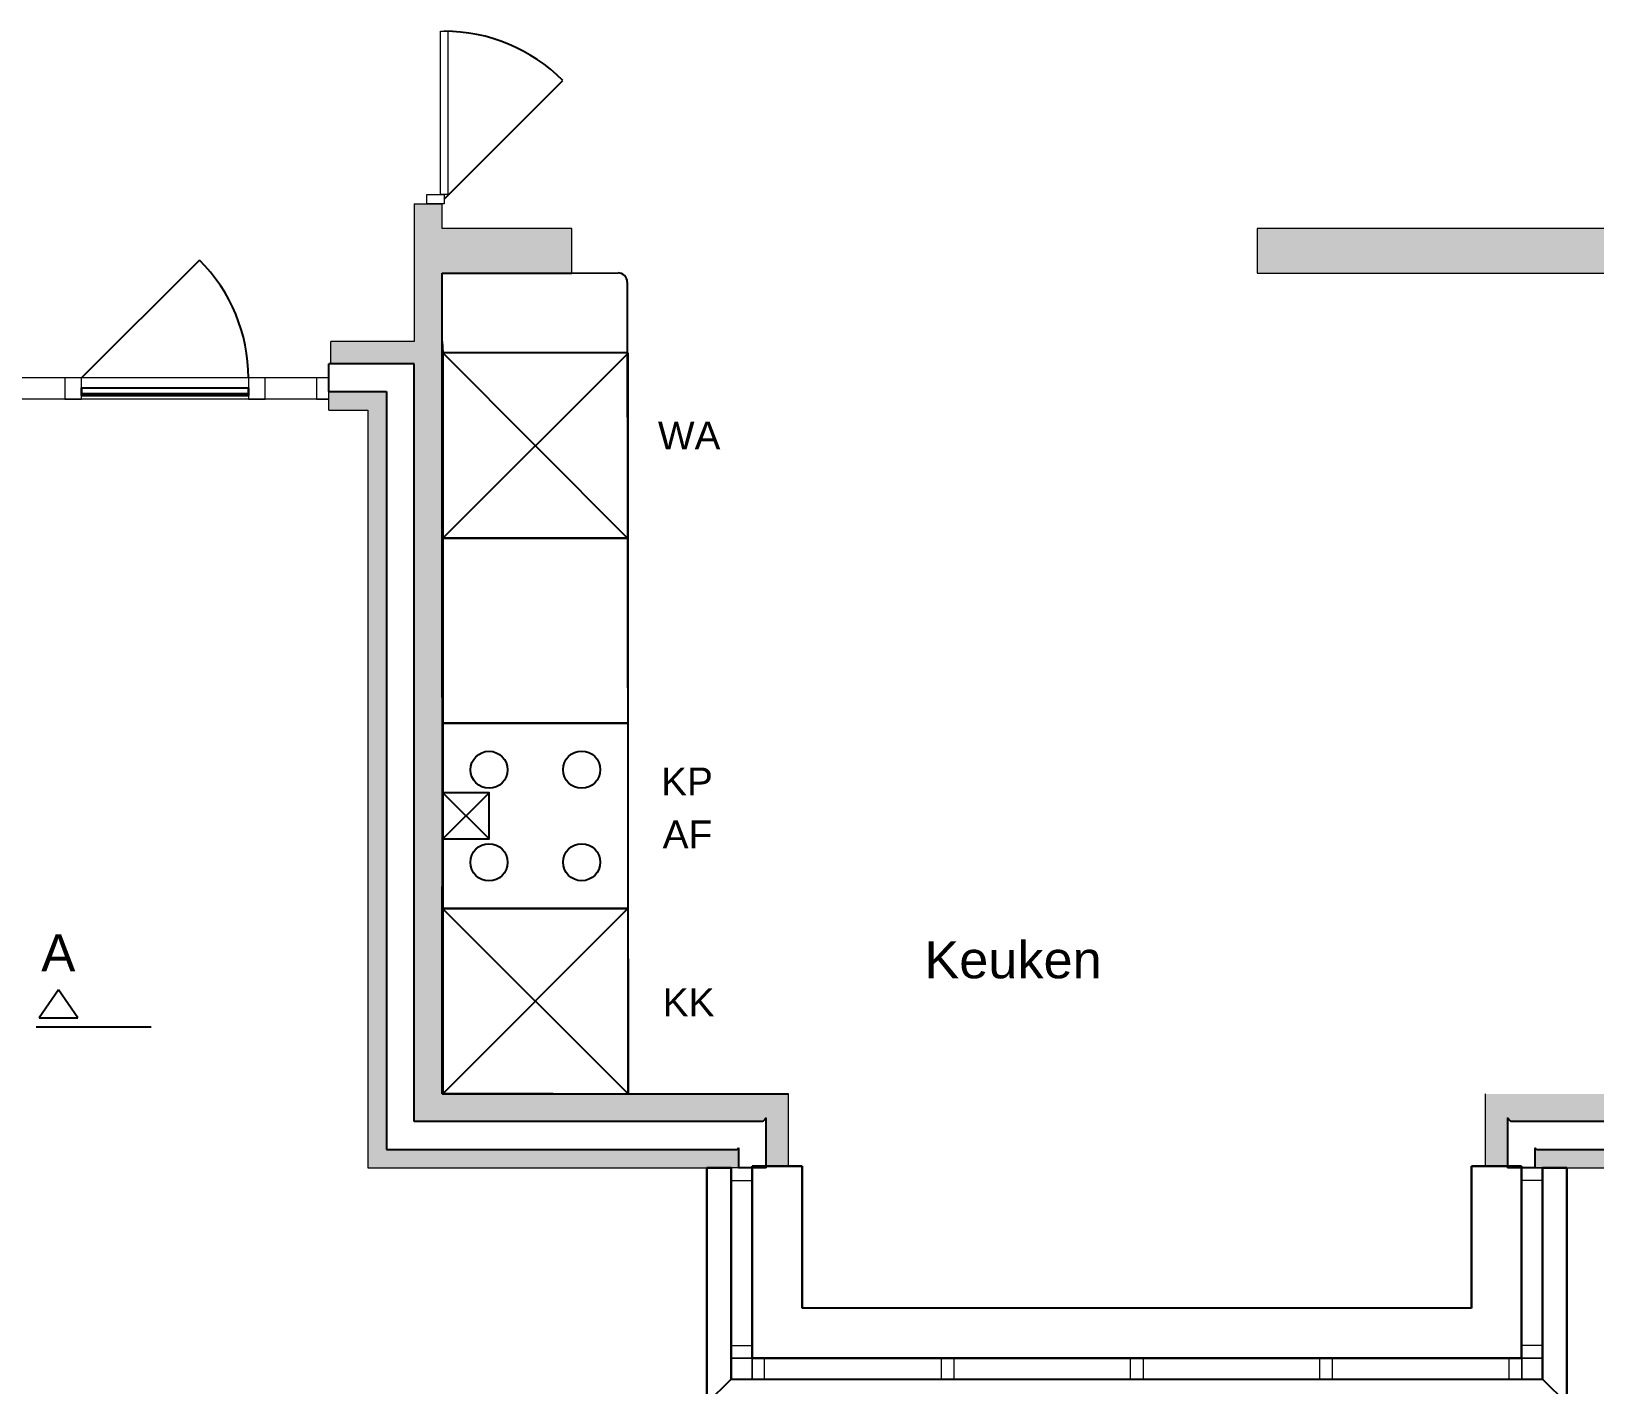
# Model space of a CAD drawing. Header units: millimetres. Extents: x -245 to 49755, y -245 to 41806.
# Drawn here: x 5651 to 9870, y 18229 to 21882 of the extents above; entities that cross this region are included whole.
import ezdxf

# ---------------------------------------------------------------- set-up
doc = ezdxf.new("R2010")
doc.units = ezdxf.units.MM
doc.linetypes.add('PUNKT2_S9', pattern=[1, 0, -1])
doc.layers.add('Standard', color=7, linetype='Continuous', lineweight=25)
doc.styles.add('ARIAL', font='arial.ttf')

msp = doc.modelspace()

# ---------------------------------------------------------------- hatches: boundary and pattern name
at = {"layer": 'Standard', "linetype": 'PUNKT2_S9', "lineweight": 18}
h = msp.add_hatch(color=9, dxfattribs=at)
h.paths.add_polyline_path([(6684.2, 23924.4), (6684.2, 22348.1), (6759.2, 22348.1), (6759.2, 23924.4)])
h.paths.add_polyline_path([(6759.2, 21044.4), (6759.2, 21416.1), (6684.2, 21416.1), (6684.2, 21044.4)])
for color, points in [(9, [(7109.2, 21349.4), (6759.2, 21349.4), (6759.2, 21229.4), (7109.2, 21229.4)]), (9, [(10509.2, 21349.4), (8959.2, 21349.4), (8959.2, 21229.4), (10509.2, 21229.4)]), (9, [(6684.2, 21044.4), (6684.2, 18939.4), (6759.2, 19014.4), (6759.2, 21044.4)]), (59, [(6559.2, 20859.4), (6559.2, 18814.4), (6609.2, 18864.4), (6609.2, 20859.4)]), (9, [(6684.2, 18939.4), (7624.8, 18939.4), (7694.2, 19014.4), (6759.2, 19014.4)]), (9, [(7634.2, 18949.6), (7634.2, 18819.4), (7694.2, 18819.4), (7694.2, 19014.4)]), (9, [(9643.5, 18939.4), (10509.2, 18939.4), (10509.2, 19014.4), (9574.2, 19014.4)]), (9, [(9634.2, 18819.4), (9634.2, 18949.6), (9574.2, 19014.4), (9574.2, 18819.4)]), (59, [(6559.2, 18814.4), (7509.2, 18814.4), (7555.4, 18864.4), (6609.2, 18864.4)]), (59, [(7509.2, 18814.4), (7559.2, 18814.4), (7559.2, 18868.5)]), (59, [(9709.2, 18814.4), (9759.2, 18814.4), (9709.2, 18868.5)]), (59, [(9759.2, 18814.4), (10709.2, 18814.4), (10659.2, 18864.4), (9712.9, 18864.4)])]:
    msp.add_hatch(color=color, dxfattribs=at).paths.add_polyline_path(points)
h = msp.add_hatch(color=9, dxfattribs=at)
h.paths.add_polyline_path([(4779.2, 20984.4), (5564.2, 20984.4), (5564.2, 21044.4), (4779.2, 21044.4)])
h.paths.add_polyline_path([(6459.2, 21044.4), (6459.2, 20984.4), (6684.2, 20984.4), (6684.2, 21044.4)])
h.paths.add_polyline_path([(3224.2, 21044.4), (2684.2, 21044.4), (2627.4, 20984.4), (3224.2, 20984.4)])
h = msp.add_hatch(color=59, dxfattribs=at)
h.paths.add_polyline_path([(4774.2, 20859.4), (5569.2, 20859.4), (5569.2, 20909.4), (4774.2, 20909.4)])
h.paths.add_polyline_path([(6454.2, 20859.4), (6609.2, 20859.4), (6609.2, 20909.4), (6454.2, 20909.4)])
h.paths.add_polyline_path([(2509.2, 20859.4), (3229.2, 20859.4), (3229.2, 20909.4), (2556.5, 20909.4)])

# ---------------------------------------------------------------- linework, layer by layer
for p, q in [((6759.2, 21229.4), (7234.2, 21229.9)), ((7259.2, 21204.9), (7261.1, 19014.4)), ((6759.2, 21044.4), (6761.1, 21014.4)), ((6761.1, 21014.4), (7259.8, 20514.4)), ((6761.1, 20514.4), (7261.1, 21013.6)), ((6886.1, 19826.7), (6761.1, 19702.2)), ((6886.1, 19702.2), (6761.1, 19826.7)), ((6761.1, 19702.2), (6886.1, 19702.2)), ((7261.1, 19014.9), (6760.9, 19514.2)), ((7260.6, 19514.4), (6761.1, 19014.4)), ((6761.1, 19014.4), (7261.1, 19014.9))]:
    msp.add_line(p, q)
for points in [[(7261.1, 21014.4), (6761.1, 21014.4), (6761.1, 20514.4), (7261.1, 20514.4)], [(7261.1, 20514.4), (6761.1, 20514.4), (6761.1, 20014.4), (7261.1, 20014.4)], [(7261.1, 20014.4), (6761.1, 20014.4), (6761.1, 19514.4), (7261.1, 19514.4)], [(6761.1, 19702.2), (6886.1, 19702.2), (6886.1, 19826.7), (6761.1, 19826.7)], [(7261.1, 19514.4), (6761.1, 19514.4), (6761.1, 19014.4), (7261.1, 19014.4)]]:
    msp.add_lwpolyline(points, close=True)
for centre in [(6886.1, 19889), (7136.1, 19889.3), (6886, 19639.2), (7136, 19639.4)]:
    msp.add_circle(centre, 50)
msp.add_arc((7234.2, 21204.9), 25, 0.0496, 90.0575)
at = {"layer": 'Standard', "color": 131, "linetype": 'Continuous', "lineweight": 18}
for p, q in [((6754.7, 21441.1), (6754.7, 21881.8)), ((6754.7, 21881.8), (6774.7, 21881.8)), ((6774.7, 21881.8), (6774.7, 21441.1)), ((6718.7, 21416.1), (6718.7, 21441.1)), ((6718.7, 21441.1), (6764.7, 21441.1)), ((6774.7, 21441.1), (6754.7, 21441.1)), ((6764.7, 21441.1), (6764.7, 21416.1)), ((6764.7, 21416.1), (6718.7, 21416.1))]:
    msp.add_line(p, q, dxfattribs=at)
at = {"layer": 'Standard', "color": 255, "linetype": 'Continuous', "lineweight": -3}
msp.add_line((6764.7, 21428.6), (7085.3, 21749.3), dxfattribs=at)
at = {"layer": 'Standard', "color": 253, "linetype": 'Continuous', "lineweight": 18}
for p, q in [((6684.2, 21416.1), (6724.2, 21416.1)), ((6684.2, 21416.1), (6684.2, 21044.4)), ((6724.2, 21416.1), (6759.2, 21416.1)), ((6759.2, 21349.4), (6759.2, 21416.1)), ((6759.2, 21044.4), (6759.2, 21229.4)), ((6684.2, 21044.4), (6459.2, 21044.4)), ((6459.2, 20984.4), (6459.2, 21044.4)), ((6759.2, 19014.4), (6759.2, 21044.4)), ((6459.2, 20984.4), (6684.2, 20984.4)), ((6684.2, 20984.4), (6684.2, 18939.4)), ((7694.2, 19014.4), (6759.2, 19014.4)), ((7694.2, 18819.4), (7694.2, 19014.4)), ((9574.2, 19014.4), (9574.2, 18819.4)), ((7624.8, 18939.4), (7634.2, 18949.6)), ((7634.2, 18949.6), (7634.2, 18819.4)), ((9634.2, 18949.6), (9643.5, 18939.4)), ((9634.2, 18819.4), (9634.2, 18949.6)), ((6684.2, 18939.4), (7624.8, 18939.4)), ((9643.5, 18939.4), (10509.2, 18939.4)), ((7694.2, 18819.4), (7634.2, 18819.4)), ((9634.2, 18819.4), (9574.2, 18819.4))]:
    msp.add_line(p, q, dxfattribs=at)
at = {"layer": 'Standard', "color": 255, "linetype": 'Continuous', "lineweight": 18}
for p, q in [((7109.2, 21349.4), (6759.2, 21349.4)), ((7109.2, 21229.4), (7109.2, 21349.4)), ((10509.2, 21349.4), (8959.2, 21349.4)), ((8959.2, 21349.4), (8959.2, 21229.4)), ((6759.2, 21229.4), (7109.2, 21229.4)), ((8959.2, 21229.4), (10509.2, 21229.4))]:
    msp.add_line(p, q, dxfattribs=at)
at = {"layer": 'Standard', "color": 252, "linetype": 'Continuous', "lineweight": -3}
msp.add_line((5786.7, 20946.4), (6104.9, 21264.6), dxfattribs=at)
at = {"layer": 'Standard', "color": 30, "linetype": 'Continuous', "lineweight": -3}
for p, q in [((6759.2, 20395), (6759.2, 21229.4)), ((6759.2, 21229.4), (7109.2, 21229.4)), ((6759.2, 20084.4), (6759.2, 20395)), ((6759.2, 19108.8), (6759.2, 19574.4)), ((5724.4, 19295), (5671.9, 19220)), ((5776.9, 19220), (5724.4, 19295)), ((5671.9, 19220), (5776.9, 19220)), ((5664.4, 19195), (5974.4, 19195)), ((6759.2, 19014.4), (6759.2, 19108.8)), ((6759.2, 19014.4), (7261.1, 19014.4)), ((7261.1, 19014.4), (7694.2, 19014.4))]:
    msp.add_line(p, q, dxfattribs=at)
at = {"layer": 'Standard', "color": 51, "linetype": 'Continuous', "lineweight": -3}
for p, q in [((6454.2, 20946.4), (6454.2, 20984.4)), ((6459.2, 20984.4), (6454.2, 20984.4)), ((6684.2, 20984.4), (6459.2, 20984.4)), ((6684.2, 20926.9), (6684.2, 20984.4)), ((6454.2, 20926.9), (6454.2, 20946.4)), ((6684.2, 18939.4), (6684.2, 20926.9)), ((7634.2, 18949.6), (7624.8, 18939.4)), ((7634.2, 18819.4), (7634.2, 18949.6)), ((9643.5, 18939.4), (9634.2, 18949.6)), ((9634.2, 18949.6), (9634.2, 18819.4)), ((7624.8, 18939.4), (6684.2, 18939.4)), ((10584.2, 18939.4), (9643.5, 18939.4)), ((7731.2, 18819.4), (7596.2, 18819.4)), ((7596.2, 18819.4), (7596.2, 18301.4)), ((7596.2, 18301.4), (7596.2, 18819.4)), ((7596.2, 18819.4), (7731.2, 18819.4)), ((7634.2, 18814.4), (7634.2, 18819.4)), ((7731.2, 18436.4), (7731.2, 18819.4)), ((7731.2, 18819.4), (7731.2, 18436.4)), ((9672.2, 18819.4), (9537.2, 18819.4)), ((9537.2, 18819.4), (9537.2, 18436.4)), ((9537.2, 18436.4), (9537.2, 18819.4)), ((9537.2, 18819.4), (9672.2, 18819.4)), ((9634.2, 18819.4), (9634.2, 18814.4)), ((9672.2, 18301.4), (9672.2, 18819.4)), ((9672.2, 18819.4), (9672.2, 18301.4)), ((7596.2, 18814.4), (7576.7, 18814.4)), ((7634.2, 18814.4), (7596.2, 18814.4)), ((9672.2, 18814.4), (9634.2, 18814.4)), ((9691.7, 18814.4), (9672.2, 18814.4)), ((9537.2, 18436.4), (7731.2, 18436.4)), ((9537.2, 18436.4), (7731.2, 18436.4)), ((7596.2, 18301.4), (9672.2, 18301.4)), ((9672.2, 18301.4), (7596.2, 18301.4))]:
    msp.add_line(p, q, dxfattribs=at)
at = {"layer": 'Standard', "color": 2, "linetype": 'Continuous', "lineweight": 18}
for p, q in [((6454.2, 20946.4), (5569.2, 20946.4)), ((5786.7, 20946.4), (5741.7, 20946.4)), ((5741.7, 20946.4), (5741.7, 20889.4)), ((5786.7, 20889.4), (5786.7, 20946.4)), ((6281.7, 20946.4), (6236.7, 20946.4)), ((6236.7, 20946.4), (6236.7, 20889.4)), ((6281.7, 20889.4), (6281.7, 20946.4)), ((6454.2, 20946.4), (6420.7, 20946.4)), ((6420.7, 20946.4), (6420.7, 20889.4)), ((6454.2, 20889.4), (6454.2, 20946.4)), ((6454.2, 20889.4), (5569.2, 20889.4)), ((5741.7, 20889.4), (5786.7, 20889.4)), ((6236.7, 20889.4), (6281.7, 20889.4)), ((6420.7, 20889.4), (6454.2, 20889.4)), ((7539.2, 18814.4), (7539.2, 18780.9)), ((7596.2, 18814.4), (7539.2, 18814.4)), ((7539.2, 18301.4), (7539.2, 18814.4)), ((7539.2, 18780.9), (7596.2, 18780.9)), ((7596.2, 18780.9), (7596.2, 18814.4)), ((7596.2, 18301.4), (7596.2, 18814.4)), ((9672.2, 18780.9), (9672.2, 18814.4)), ((9672.2, 18814.4), (9729.2, 18814.4)), ((9672.2, 18301.4), (9672.2, 18814.4)), ((9729.2, 18780.9), (9672.2, 18780.9)), ((9729.2, 18814.4), (9729.2, 18780.9)), ((9729.2, 18301.4), (9729.2, 18814.4)), ((7539.2, 18301.4), (7539.2, 18334.9)), ((7539.2, 18334.9), (7596.2, 18334.9)), ((7596.2, 18334.9), (7596.2, 18301.4)), ((9729.2, 18334.9), (9672.2, 18334.9)), ((9672.2, 18334.9), (9672.2, 18301.4)), ((9729.2, 18301.4), (9729.2, 18334.9)), ((7596.2, 18301.4), (7539.2, 18301.4)), ((7629.7, 18301.4), (7596.2, 18301.4)), ((7596.2, 18301.4), (7596.2, 18244.4)), ((9672.2, 18301.4), (7596.2, 18301.4)), ((7629.7, 18244.4), (7629.7, 18301.4)), ((8106.8, 18244.4), (8106.8, 18301.4)), ((8106.8, 18301.4), (8140.3, 18301.4)), ((8140.3, 18301.4), (8140.3, 18244.4)), ((8617.4, 18244.4), (8617.4, 18301.4)), ((8617.4, 18301.4), (8650.9, 18301.4)), ((8650.9, 18301.4), (8650.9, 18244.4)), ((9128, 18244.4), (9128, 18301.4)), ((9128, 18301.4), (9161.5, 18301.4)), ((9161.5, 18301.4), (9161.5, 18244.4)), ((9638.7, 18244.4), (9638.7, 18301.4)), ((9638.7, 18301.4), (9672.2, 18301.4)), ((9672.2, 18301.4), (9672.2, 18244.4)), ((9672.2, 18301.4), (9729.2, 18301.4)), ((7596.2, 18244.4), (7629.7, 18244.4)), ((9672.2, 18244.4), (7596.2, 18244.4)), ((8140.3, 18244.4), (8106.8, 18244.4)), ((8650.9, 18244.4), (8617.4, 18244.4)), ((9161.5, 18244.4), (9128, 18244.4)), ((9672.2, 18244.4), (9638.7, 18244.4))]:
    msp.add_line(p, q, dxfattribs=at)
at = {"layer": 'Standard', "color": 7, "linetype": 'Continuous', "lineweight": -3}
for p, q in [((6454.2, 20909.4), (6454.2, 20926.9)), ((6454.2, 20909.4), (6609.2, 20909.4)), ((6609.2, 20909.4), (6609.2, 20859.4)), ((6609.2, 20859.4), (6609.2, 18864.4)), ((7059.2, 19014.4), (6759.2, 19014.4)), ((6609.2, 18864.4), (7555.4, 18864.4)), ((7555.4, 18864.4), (7559.2, 18868.5)), ((7559.2, 18868.5), (7559.2, 18819.4)), ((9709.2, 18814.4), (9709.2, 18868.5)), ((9709.2, 18868.5), (9712.9, 18864.4)), ((9712.9, 18864.4), (10659.2, 18864.4)), ((7559.2, 18819.4), (7559.2, 18814.4)), ((7684.2, 18819.4), (7696.2, 18819.4)), ((9584.2, 18819.4), (9572.2, 18819.4)), ((7576.7, 18814.4), (7559.2, 18814.4)), ((9709.2, 18814.4), (9691.7, 18814.4))]:
    msp.add_line(p, q, dxfattribs=at)
at = {"layer": 'Standard', "color": 59, "linetype": 'Continuous', "lineweight": -3}
for p, q in [((5786.7, 20899.4), (5786.7, 20919.4)), ((5786.7, 20919.4), (6236.7, 20919.4)), ((5786.7, 20919.4), (6236.7, 20919.4)), ((5786.7, 20919.4), (5786.7, 20899.4)), ((5786.7, 20899.4), (5786.7, 20904.4)), ((5786.7, 20904.4), (6236.7, 20904.4)), ((5786.7, 20904.4), (6236.7, 20904.4)), ((5786.7, 20904.4), (5786.7, 20899.4)), ((5786.7, 20899.4), (5786.7, 20904.4)), ((5786.7, 20904.4), (6236.7, 20904.4)), ((5786.7, 20904.4), (6236.7, 20904.4)), ((5786.7, 20904.4), (5786.7, 20899.4)), ((5786.7, 20899.4), (5786.7, 20904.4)), ((5786.7, 20904.4), (6236.7, 20904.4)), ((5786.7, 20904.4), (6236.7, 20904.4)), ((5786.7, 20904.4), (5786.7, 20899.4)), ((6236.7, 20899.4), (5786.7, 20899.4)), ((5786.7, 20899.4), (6236.7, 20899.4)), ((5786.7, 20899.4), (6236.7, 20899.4)), ((5786.7, 20899.4), (6236.7, 20899.4)), ((5786.7, 20899.4), (6236.7, 20899.4)), ((5786.7, 20899.4), (6236.7, 20899.4)), ((5786.7, 20899.4), (6236.7, 20899.4)), ((5786.7, 20899.4), (6236.7, 20899.4)), ((6236.7, 20919.4), (6236.7, 20899.4)), ((6236.7, 20899.4), (6236.7, 20919.4))]:
    msp.add_line(p, q, dxfattribs=at)
at = {"layer": 'Standard', "color": 26, "linetype": 'Continuous', "lineweight": 18}
for p, q in [((6454.2, 20889.4), (6454.2, 20909.4)), ((6609.2, 20909.4), (6454.2, 20909.4)), ((6454.2, 20859.4), (6454.2, 20889.4)), ((6609.2, 20859.4), (6609.2, 20909.4)), ((6454.2, 20859.4), (6559.2, 20859.4))]:
    msp.add_line(p, q, dxfattribs=at)
at = {"layer": 'Standard', "color": 36, "linetype": 'Continuous', "lineweight": 18}
for p, q in [((6559.2, 20859.4), (6559.2, 18814.4)), ((6609.2, 18864.4), (6609.2, 20859.4)), ((7555.4, 18864.4), (6609.2, 18864.4)), ((7559.2, 18868.5), (7555.4, 18864.4)), ((7559.2, 18819.4), (7559.2, 18868.5)), ((9712.9, 18864.4), (9709.2, 18868.5)), ((9709.2, 18868.5), (9709.2, 18814.4)), ((10659.2, 18864.4), (9712.9, 18864.4)), ((7559.2, 18814.4), (7559.2, 18819.4)), ((6559.2, 18814.4), (7509.2, 18814.4)), ((9729.2, 18814.4), (9709.2, 18814.4)), ((9759.2, 18814.4), (9729.2, 18814.4)), ((9759.2, 18814.4), (10709.2, 18814.4))]:
    msp.add_line(p, q, dxfattribs=at)
at = {"layer": 'Standard', "color": 117, "linetype": 'Continuous', "lineweight": -3}
for p, q in [((7539.2, 18814.4), (7474.2, 18814.4)), ((7474.2, 18814.4), (7474.2, 18179.4)), ((7474.2, 18814.4), (7539.2, 18814.4)), ((7474.2, 18179.4), (7474.2, 18814.4)), ((7539.2, 18244.4), (7539.2, 18814.4)), ((7539.2, 18814.4), (7539.2, 18244.4)), ((9794.2, 18814.4), (9729.2, 18814.4)), ((9729.2, 18814.4), (9729.2, 18244.4)), ((9729.2, 18244.4), (9729.2, 18814.4)), ((9729.2, 18814.4), (9794.2, 18814.4)), ((9794.2, 18179.4), (9794.2, 18814.4)), ((9794.2, 18814.4), (9794.2, 18179.4)), ((7474.2, 18179.4), (7539.2, 18244.4)), ((7539.2, 18244.4), (9729.2, 18244.4)), ((7539.2, 18244.4), (9729.2, 18244.4)), ((9729.2, 18244.4), (9794.2, 18179.4))]:
    msp.add_line(p, q, dxfattribs=at)
at = {"layer": 'Standard', "color": 51, "linetype": 'Continuous', "lineweight": 18}
for p, q in [((7539.2, 18300.9), (7539.2, 18244.4)), ((7595.7, 18300.9), (7539.2, 18300.9)), ((7539.2, 18244.4), (7539.2, 18300.9)), ((7539.2, 18300.9), (7595.7, 18300.9)), ((7595.7, 18244.4), (7595.7, 18300.9)), ((7595.7, 18300.9), (7595.7, 18244.4)), ((9729.2, 18300.9), (9672.7, 18300.9)), ((9672.7, 18300.9), (9672.7, 18244.4)), ((9672.7, 18244.4), (9672.7, 18300.9)), ((9672.7, 18300.9), (9729.2, 18300.9)), ((9729.2, 18244.4), (9729.2, 18300.9)), ((9729.2, 18300.9), (9729.2, 18244.4)), ((7539.2, 18244.4), (7595.7, 18244.4)), ((7595.7, 18244.4), (7539.2, 18244.4)), ((9672.7, 18244.4), (9729.2, 18244.4)), ((9729.2, 18244.4), (9672.7, 18244.4))]:
    msp.add_line(p, q, dxfattribs=at)
at = {"layer": 'Standard', "color": 255, "linetype": 'Continuous', "lineweight": -3}
msp.add_arc((6764.7, 21428.6), 453.4, 45, 90, dxfattribs=at)
at = {"layer": 'Standard', "color": 252, "linetype": 'Continuous', "lineweight": -3}
msp.add_arc((5786.7, 20946.4), 450, 0, 45, dxfattribs=at)

# ---------------------------------------------------------------- texts
at = {"layer": 'Standard', "color": 7, "linetype": 'Continuous', "lineweight": -3, "char_height": 75, "width": 172.521, "attachment_point": 7, "style": 'ARIAL'}
for s, insert in [('WA', (7341.8, 20753.4)), ('KP', (7350.4, 19820)), ('AF', (7354.6, 19677.2)), ('KK', (7354.6, 19223.8))]:
    msp.add_mtext(s, dxfattribs=dict(at, insert=insert))
at = {"layer": 'Standard', "color": 30, "linetype": 'Continuous', "lineweight": -3, "char_height": 100, "attachment_point": 7, "style": 'ARIAL'}
for s, insert, width in [('\\W0.99;A', (5677.7, 19345), 142.664), ('{\\W1.01;Keuken}', (8060.8, 19324.8), 840.312)]:
    msp.add_mtext(s, dxfattribs=dict(at, insert=insert, width=width))

doc.saveas('drawing.dxf')
